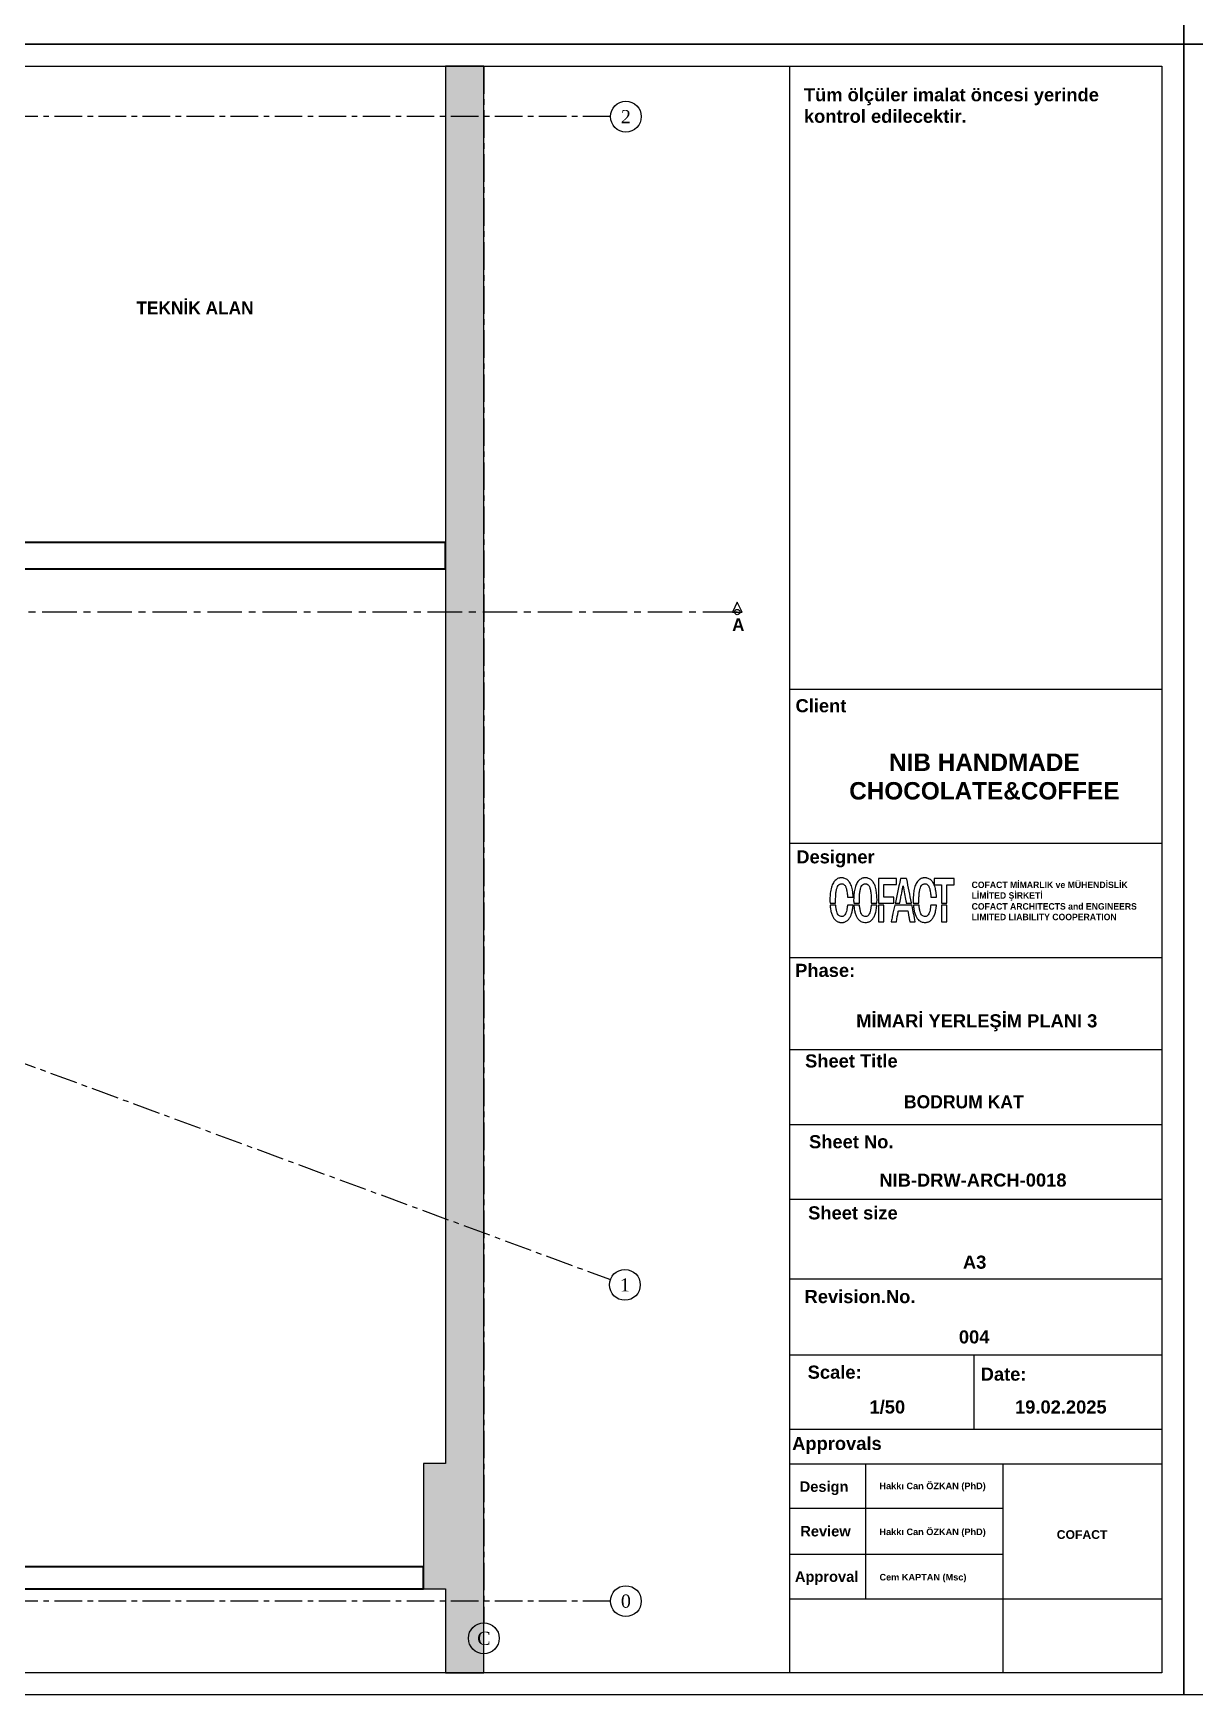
# Model space of a CAD drawing. Header units: millimetres. Extents: x 933584 to 974011, y 4545988 to 4553664.
# Drawn here: x 954857 to 955912, y 4548355 to 4549865 of the extents above; entities that cross this region are included whole.
import ezdxf
from ezdxf.enums import TextEntityAlignment as Align

# ---------------------------------------------------------------- set-up
doc = ezdxf.new("R2010")
doc.units = ezdxf.units.MM
doc.linetypes.add('CENTER', pattern=[2, 1.25, -0.25, 0.25, -0.25])
doc.layers.get('0').update_dxf_attribs({"color": 255})
for name, color, linetype in [('0-CSX-CXS_20', 14, 'CENTER'), ('0-HSL-HTC', 253, 'Continuous'), ('0-HSL-HTC_200', 1, 'Continuous'), ('0-TXT-XBX_20', 3, 'Continuous'), ('2-SPS-RCN', 2, 'Continuous')]:
    doc.layers.add(name, color=color, linetype=linetype)
doc.layers.add('2-SPS-IBW', color=5, linetype='Continuous', lineweight=40)
doc.layers.add('3-OPN-WDR', color=4, linetype='Continuous', lineweight=18)
doc.styles.add('Century Gothic_B_3', font='GOTHICB.TTF', dxfattribs={"height": 4})
doc.styles.get("Standard").update_dxf_attribs({"font": 'times.ttf'})
pattern_1 = [(45, (935939.6384, 4550274.5564), (-4.490128, 4.490128), []), (45, (935944.1285, 4550274.5564), (-4.490128, 4.490128), [3.175, -1.5875])]

# ---------------------------------------------------------------- blocks, each defined once
blk = doc.blocks.new('aksno_20')
at = {"layer": '0-TXT-XBX_20'}
blk.add_circle((0, 0), 7, dxfattribs=at)
blk.add_attdef('AKSNO', text='', height=6).set_placement((0, 0), align=Align.MIDDLE_CENTER)
blk = doc.blocks.new('ZVBXCB')
at = {"layer": '0-CSX-CXS_20', "ltscale": 20}
for p, q in [((933780.8, 4549789.6), (932221.5, 4549789.6)), ((933780.8, 4548440.5), (932221.5, 4548440.5))]:
    blk.add_line(p, q, dxfattribs=at)
for points in [[(932363.9, 4549835.4), (932363.9, 4548420.7)], [(932759.9, 4549835.4), (932759.9, 4548420.7)], [(933137.9, 4549835.4), (933137.9, 4548420.7)], [(933665.8, 4549835.4), (933665.8, 4548420.7)], [(932221.5, 4549308.2), (933780.8, 4548732.7)]]:
    blk.add_lwpolyline(points, dxfattribs=at)
at = {"layer": '0-TXT-XBX_20'}
ref = blk.add_blockref('aksno_20', (933794.8, 4549789.6), dxfattribs=dict(at, xscale=2, yscale=2, zscale=2))
ref.add_attrib('AKSNO', '2', dxfattribs={"color": 7, "height": 12}).set_placement((933794.8, 4549789.6), align=Align.MIDDLE_CENTER)
ref = blk.add_blockref('aksno_20', (933793.9, 4548727.9), dxfattribs=dict(at, xscale=2, yscale=2, zscale=2))
ref.add_attrib('AKSNO', '1', dxfattribs={"color": 7, "height": 12}).set_placement((933793.9, 4548727.9), align=Align.MIDDLE_CENTER)
ref = blk.add_blockref('aksno_20', (933794.8, 4548440.5), dxfattribs=dict(at, xscale=2, yscale=2, zscale=2))
ref.add_attrib('AKSNO', '0', dxfattribs={"color": 7, "height": 12}).set_placement((933794.8, 4548440.5), align=Align.MIDDLE_CENTER)
ref = blk.add_blockref('aksno_20', (932363.9, 4548406.7), dxfattribs=dict(at, xscale=2, yscale=2, zscale=2))
ref.add_attrib('AKSNO', 'A', dxfattribs={"color": 7, "height": 12}).set_placement((932363.9, 4548406.7), align=Align.MIDDLE_CENTER)
ref = blk.add_blockref('aksno_20', (932759.8, 4548406.7), dxfattribs=dict(at, xscale=2, yscale=2, zscale=2))
ref.add_attrib('AKSNO', "A'", dxfattribs={"color": 7, "height": 12}).set_placement((932759.8, 4548406.7), align=Align.MIDDLE_CENTER)
ref = blk.add_blockref('aksno_20', (933137.9, 4548406.7), dxfattribs=dict(at, xscale=2, yscale=2, zscale=2))
ref.add_attrib('AKSNO', 'B', dxfattribs={"color": 7, "height": 12}).set_placement((933137.9, 4548406.7), align=Align.MIDDLE_CENTER)
ref = blk.add_blockref('aksno_20', (933665.8, 4548406.7), dxfattribs=dict(at, xscale=2, yscale=2, zscale=2))
ref.add_attrib('AKSNO', 'C', dxfattribs={"color": 7, "height": 12}).set_placement((933665.8, 4548406.7), align=Align.MIDDLE_CENTER)
blk = doc.blocks.new('kapı_multi2')
at = {"color": 8}
blk.add_lwpolyline([(3, 0), (3, 84, -0.414214), (87, 0, -1)], format="xyb", dxfattribs=at)
for points in [[(2, 3.5), (-2, 3.5), (-2, 0), (2, 0)], [(0, -18), (4, -18), (4, -4), (3, -4), (3, 0), (0, 0)], [(87, -4), (87, 0), (3, 0), (3, -4)], [(90, -18), (86, -18), (86, -4), (87, -4), (87, 0), (90, 0)], [(88, 3.5), (92, 3.5), (92, 0), (88, 0)], [(2, -21.5), (-2, -21.5), (-2, -18), (2, -18)], [(88, -21.5), (92, -21.5), (92, -18), (88, -18)]]:
    blk.add_lwpolyline(points, close=True)
blk = doc.blocks.new('DBXDB')
blk.add_lwpolyline([(939906.2, 4549896.9), (939906.2, 4549851.9)])
at = {"layer": '2-SPS-IBW'}
for points in [[(940246.2, 4549930.9), (940044.2, 4549930.9), (940044.2, 4549951.9), (940246.2, 4549951.9)], [(940322.2, 4549239.5), (940322.2, 4548677.9), (940302.2, 4548677.9), (940302.2, 4549246.9)], [(941153.2, 4548608.9), (941153.2, 4548608.9), (941153.2, 4548608.9), (940402.2, 4548608.9), (940402.2, 4548588.9), (941153.2, 4548588.9), (941153.2, 4548608.9)]]:
    blk.add_lwpolyline(points, close=True, dxfattribs=at)
for points in [[(939906.2, 4549851.9), (939924.2, 4549851.9), (939924.2, 4549896.9), (939906.2, 4549896.9), (939906.2, 4549851.9)], [(940686.2, 4549901.9), (940686.2, 4549515.9), (941173.2, 4549515.9), (941173.2, 4549539.9), (940710.2, 4549539.9), (940710.2, 4549901.9), (940686.2, 4549901.9)], [(939906.2, 4549691.9), (939906.2, 4549761.9), (939924.2, 4549761.9), (939924.2, 4549707.8), (940032.3, 4549707.8), (940032.3, 4549624.8), (939932.3, 4549624.8), (939932.3, 4549564.8)], [(940055.3, 4549338), (940035.6, 4549345.3), (939901.6, 4549529.4), (939763.8, 4549435.6), (939763.8, 4549459.8), (939906.2, 4549556.6), (939906.2, 4549641.9), (940016.2, 4549641.9), (940016.2, 4549691.9), (939906.2, 4549691.9)], [(940067.5, 4549371.1), (940067.5, 4549371.1), (939985.2, 4549477.3)]]:
    blk.add_lwpolyline(points, dxfattribs=at)
at = {"layer": '3-OPN-WDR'}
blk.add_lwpolyline([(939911.2, 4549691.9), (939906.2, 4549691.9), (939906.2, 4549641.9), (939911.2, 4549641.9)], close=True, dxfattribs=at)
at = {"layer": '3-OPN-WDR', "extrusion": (0, 0, -1), "xscale": -1, "zscale": -1, "rotation": 89.99999999999973}
blk.add_blockref('kapı_multi2', (-939924.2, 4549851.9), dxfattribs=at)
blk = doc.blocks.new('FDSVBDVBDZVB')
at = {"layer": '0-HSL-HTC_200'}
h = blk.add_hatch(dxfattribs=at)
h.set_pattern_fill('ANSI33', color=256)
h.set_pattern_definition([(45, (935941.6384, 4550274.5564), (-4.490128, 4.490128), []), (45, (935946.1285, 4550274.5564), (-4.490128, 4.490128), [3.175, -1.5875])])
h.paths.add_polyline_path([(941208.2, 4549972.8), (941173.2, 4549972.8), (941173.2, 4548702.9), (941153.2, 4548702.9), (941153.2, 4548588.9), (941173.2, 4548588.9), (941173.2, 4548512.8), (941208.2, 4548512.8)])
h = blk.add_hatch(dxfattribs=at)
h.set_pattern_fill('ANSI33', color=256)
h.set_pattern_definition(pattern_1)
h.paths.add_polyline_path([(939906.2, 4549956.9), (940044.2, 4549956.9), (940044.2, 4549896.9), (939906.2, 4549896.9)])
h = blk.add_hatch(dxfattribs=at)
h.set_pattern_fill('ANSI33', color=256)
h.set_pattern_definition(pattern_1)
h.paths.add_polyline_path([(940246.2, 4549951.9), (940710.2, 4549951.9), (940710.2, 4549901.9), (940246.2, 4549901.9)])
h = blk.add_hatch(dxfattribs=at)
h.set_pattern_fill('ANSI33', color=256)
h.set_pattern_definition(pattern_1)
h.paths.add_polyline_path([(939951.8, 4549578.9), (940011.2, 4549496), (939962.9, 4549461.3), (939903.1, 4549543.8)])
h = blk.add_hatch(dxfattribs=at)
h.set_pattern_fill('ANSI33', color=256)
h.set_pattern_definition(pattern_1)
h.paths.add_polyline_path([(940055.3, 4549338), (940072.6, 4549384.9), (940702, 4549152.3), (940695.2, 4549101.8)])
h = blk.add_hatch(dxfattribs=at)
h.set_pattern_fill('ANSI33', color=256)
h.set_pattern_definition([(45, (935944.3535, 4550275.225), (-4.490128, 4.490128), []), (45, (935948.8436, 4550275.225), (-4.490128, 4.490128), [3.175, -1.5875])])
h.paths.add_polyline_path([(940402.2, 4548677.9), (940302.2, 4548677.9), (940302.2, 4548577.9), (940402.2, 4548577.9)])
at = {"layer": '2-SPS-RCN'}
for points in [[(941208.2, 4549972.8), (941173.2, 4549972.8), (941173.2, 4548702.9), (941153.2, 4548702.9), (941153.2, 4548588.9), (941173.2, 4548588.9), (941173.2, 4548512.8), (941208.2, 4548512.8)], [(939906.2, 4549956.9), (940044.2, 4549956.9), (940044.2, 4549896.9), (939906.2, 4549896.9)], [(940246.2, 4549951.9), (940710.2, 4549951.9), (940710.2, 4549901.9), (940246.2, 4549901.9)], [(939951.8, 4549578.9), (940011.2, 4549496), (939962.9, 4549461.3), (939903.1, 4549543.8)], [(940402.2, 4548677.9), (940302.2, 4548677.9), (940302.2, 4548577.9), (940402.2, 4548577.9)]]:
    blk.add_lwpolyline(points, close=True, dxfattribs=at)
blk.add_lwpolyline([(940055.3, 4549338), (940072.6, 4549384.9), (940702, 4549152.3), (940695.2, 4549101.8), (940055.3, 4549338)], dxfattribs=at)
blk = doc.blocks.new('CVBXCBV')
for points in [[(936052.9, 4551339.5), (936057.3, 4551348.6), (936061.7, 4551339.5), (936052.9, 4551339.5)], [(937705.5, 4551339.5), (937701.1, 4551348.6), (937696.7, 4551339.5), (937705.5, 4551339.5)]]:
    blk.add_lwpolyline(points)
at = {"linetype": 'CENTER', "ltscale": 25}
blk.add_lwpolyline([(937701.1, 4551339.5), (936057.3, 4551339.5)], dxfattribs=at)
for centre in [(936057.3, 4551339.5), (937701.1, 4551339.5)]:
    blk.add_circle(centre, 2.41)
at = {"linetype": 'CENTER', "ltscale": 10, "char_height": 11.393, "attachment_point": 3, "line_spacing_factor": 0.984502, "style": 'Century Gothic_B_3'}
for insert, width in [((937948.5, 4551333.8), 1895.969), ((938066.9, 4551333.8), 370.363)]:
    blk.add_mtext('\\pxql;{\\fFranklin Gothic Book|b1|i0|c162|p34;A}', dxfattribs=dict(at, insert=insert, width=width))

msp = doc.modelspace()

# ---------------------------------------------------------------- linework, layer by layer
at = {"color": 0}
for p, q in [((955881.5, 4549269.07), (955543.44, 4549269.07)), ((955881.5, 4549269.07), (955543.44, 4549269.07)), ((955881.5, 4549129.09), (955543.44, 4549129.09)), ((955881.5, 4549129.09), (955543.44, 4549129.09)), ((955881.5, 4549129.09), (955543.44, 4549129.09)), ((955881.5, 4549129.09), (955543.44, 4549129.09)), ((955881.5, 4549025.03), (955543.44, 4549025.03)), ((955543.44, 4548941.75), (955881.5, 4548941.75)), ((955881.5, 4548873.35), (955543.44, 4548873.35)), ((955881.5, 4548805.39), (955543.44, 4548805.39)), ((955881.5, 4548733.17), (955543.44, 4548733.17)), ((955881.5, 4548664.16), (955543.44, 4548664.16)), ((955710.92, 4548664.16), (955710.92, 4548596.44)), ((955881.5, 4548596.44), (955543.44, 4548596.44)), ((955881.5, 4548565.11), (955543.44, 4548565.11)), ((955612.29, 4548565.11), (955612.29, 4548442.35)), ((955737.28, 4548565.11), (955737.28, 4548491.51)), ((955543.45, 4548524.97), (955737.28, 4548524.97)), ((955737.28, 4548491.51), (955737.28, 4548375.4)), ((955543.45, 4548483.26), (955737.28, 4548483.26)), ((955881.5, 4548442.35), (955543.44, 4548442.35))]:
    msp.add_line(p, q, dxfattribs=at)
for points in [[(953801.5, 4551355.4), (955901.5, 4551355.4), (955901.5, 4549855.4), (953801.5, 4549855.4)], [(955901.5, 4551355.4), (958001.5, 4551355.4), (958001.5, 4549855.4), (955901.5, 4549855.4)], [(953801.5, 4549855.4), (955901.5, 4549855.4), (955901.5, 4548355.4), (953801.5, 4548355.4)], [(955901.5, 4549855.4), (958001.5, 4549855.4), (958001.5, 4548355.4), (955901.5, 4548355.4)], [(953821.5, 4549835.4), (955881.5, 4549835.4), (955881.5, 4548375.4), (953821.5, 4548375.4)], [(955624.13, 4549086.03), (955624.13, 4549074.89), (955631.18, 4549074.89), (955638.24, 4549074.89), (955638.24, 4549077.53), (955638.24, 4549080.16), (955633.67, 4549080.16), (955629.1, 4549080.16), (955629.1, 4549085.98), (955629.1, 4549091.8), (955634.81, 4549091.8), (955640.53, 4549091.8), (955640.53, 4549094.48), (955640.53, 4549097.16), (955632.33, 4549097.16), (955624.13, 4549097.16)], [(955674.93, 4549094.33), (955674.93, 4549091.5), (955678.17, 4549091.5), (955681.4, 4549091.5), (955681.4, 4549083.19), (955681.4, 4549074.89), (955683.88, 4549074.89), (955686.37, 4549074.89), (955686.37, 4549083.19), (955686.37, 4549091.5), (955689.65, 4549091.5), (955692.93, 4549091.5), (955692.93, 4549094.33), (955692.93, 4549097.16), (955683.93, 4549097.16), (955674.93, 4549097.16)], [(955624.13, 4549065.4), (955624.13, 4549057.89), (955626.59, 4549057.91), (955629.05, 4549057.94), (955629.07, 4549065.42), (955629.1, 4549072.9), (955626.61, 4549072.9), (955624.13, 4549072.9)], [(955681.42, 4549065.42), (955681.45, 4549057.94), (955683.91, 4549057.91), (955686.37, 4549057.89), (955686.37, 4549065.39), (955686.37, 4549072.9), (955683.88, 4549072.9), (955681.4, 4549072.9)]]:
    msp.add_lwpolyline(points, close=True, dxfattribs=at)
msp.add_lwpolyline([(955543.45, 4549835.41), (955543.45, 4548375.4)], dxfattribs=at)
for points in [[(955588.78, 4549097.65, 0.11064), (955585.68, 4549096.15, 0.089568), (955583.23, 4549093.37, 0.069833), (955581.47, 4549089.25, 0.037138), (955580.43, 4549083.81, 0.013582), (955580.28, 4549082.16, 0.005436), (955580.17, 4549079.9, 0.005261), (955580.1, 4549077.67, 0.017635), (955580.13, 4549076.21), (955580.2, 4549074.89), (955582.75, 4549074.89), (955585.3, 4549074.89), (955585.31, 4549077.9, -0.01557), (955585.46, 4549082.32, -0.027157), (955585.9, 4549085.95, -0.033018), (955586.6, 4549088.8, -0.079442), (955587.57, 4549090.74, -0.009072), (955587.87, 4549091.13, -0.030827), (955588.08, 4549091.37, -0.031813), (955588.32, 4549091.58, -0.010138), (955588.7, 4549091.86, -0.089655), (955589.45, 4549092.22, -0.05192), (955590.45, 4549092.38, -0.051218), (955591.47, 4549092.33, -0.076363), (955592.33, 4549092.06, -0.070873), (955593.13, 4549091.52, -0.052254), (955593.84, 4549090.72, -0.046256), (955594.44, 4549089.69, -0.033841), (955594.93, 4549088.46, -0.02482), (955595.29, 4549087.06, -0.012371), (955595.62, 4549085.26, -0.011745), (955595.88, 4549083.27, -0.011909), (955596.05, 4549081.28), (955596.11, 4549080.16), (955598.68, 4549080.16), (955601.26, 4549080.16), (955601.26, 4549080.59, 0.020953), (955601.22, 4549081.49, 0.004455), (955601.07, 4549083.07, 0.00493), (955600.88, 4549084.7, 0.011284), (955600.7, 4549085.92, 0.038093), (955599.58, 4549090.43, 0.067383), (955597.9, 4549093.87, 0.083303), (955595.67, 4549096.24, 0.099908), (955592.91, 4549097.57, 0.02201), (955592.47, 4549097.67, 0.020762), (955592.02, 4549097.72, 0.015695), (955591.46, 4549097.75, 0.005906), (955590.68, 4549097.75, 0.00548), (955590.07, 4549097.74, 0.006399), (955589.5, 4549097.72, 0.005718), (955589.02, 4549097.69, 0.038226)], [(955610.35, 4549097.65, 0.105194), (955607.39, 4549096.26, 0.087054), (955605.01, 4549093.69, 0.069549), (955603.26, 4549089.93, 0.038701), (955602.16, 4549084.98, 0.014261), (955601.92, 4549082.9, 0.008448), (955601.75, 4549080.4, 0.008433), (955601.67, 4549077.97, 0.018733), (955601.71, 4549076.12), (955601.78, 4549074.89), (955604.33, 4549074.89), (955606.87, 4549074.89), (955606.89, 4549077.9, -0.01557), (955607.04, 4549082.32, -0.027157), (955607.48, 4549085.95, -0.033018), (955608.18, 4549088.8, -0.079442), (955609.15, 4549090.74, -0.009072), (955609.45, 4549091.13, -0.030827), (955609.66, 4549091.37, -0.031813), (955609.89, 4549091.58, -0.010138), (955610.27, 4549091.86, -0.089655), (955611.03, 4549092.22, -0.05192), (955612.02, 4549092.38, -0.051218), (955613.05, 4549092.33, -0.076363), (955613.91, 4549092.06, -0.136443), (955615.41, 4549090.72, -0.067108), (955616.51, 4549088.38, -0.045937), (955617.26, 4549084.94, -0.018323), (955617.67, 4549080.11, -0.004967), (955617.71, 4549079.13, -0.003937), (955617.73, 4549078.07, -0.00398), (955617.74, 4549077.08, -0.009912), (955617.72, 4549076.36), (955617.66, 4549074.89), (955620.23, 4549074.89), (955622.8, 4549074.89), (955622.87, 4549076.16, 0.018366), (955622.9, 4549078.32, 0.009634), (955622.79, 4549081.01, 0.009631), (955622.58, 4549083.71, 0.017297), (955622.28, 4549085.91, 0.038062), (955621.16, 4549090.43, 0.067387), (955619.48, 4549093.87, 0.08333), (955617.24, 4549096.24, 0.099909), (955614.49, 4549097.57, 0.02201), (955614.05, 4549097.67, 0.020762), (955613.59, 4549097.72, 0.015695), (955613.04, 4549097.75, 0.005906), (955612.25, 4549097.75, 0.00548), (955611.65, 4549097.74, 0.006399), (955611.08, 4549097.72, 0.005718), (955610.59, 4549097.69, 0.038226)], [(955646.55, 4549090.58, 0.0000105), (955647.91, 4549083.29, 0.000084), (955649.11, 4549076.86, 0.003215), (955649.39, 4549075.41), (955649.49, 4549074.89), (955651.87, 4549074.89, 0.001355), (955652.79, 4549074.89, 0.00226), (955653.55, 4549074.9, 0.000206), (955654.24, 4549074.91, 0.409743), (955654.25, 4549074.93, 0.049641), (955654.25, 4549074.99, 0.000001), (955652.06, 4549085.84, 0.000006), (955649.92, 4549096.52, 0.007694), (955649.83, 4549096.94), (955649.77, 4549097.16), (955647.02, 4549097.16), (955644.26, 4549097.16), (955643.54, 4549093.86, -0.000077), (955642.16, 4549087.49, -0.000085), (955640.82, 4549081.33, -0.000009), (955639.54, 4549075.41, -0.006923), (955639.47, 4549075.12), (955639.42, 4549074.89), (955643.62, 4549074.89, 0.0001427), (955643.92, 4549076.47, 0.00034), (955644.17, 4549077.84, 0.000221), (955644.46, 4549079.42, -0.000266), (955645.3, 4549083.92, -0.000578), (955645.95, 4549087.39, -0.0000869)], [(955664.45, 4549097.65, 0.105194), (955661.48, 4549096.25, 0.087054), (955659.1, 4549093.69, 0.069549), (955657.35, 4549089.93, 0.038701), (955656.25, 4549084.98, 0.014261), (955656.01, 4549082.9, 0.008448), (955655.84, 4549080.4, 0.008433), (955655.76, 4549077.97, 0.018733), (955655.8, 4549076.12), (955655.87, 4549074.89), (955658.42, 4549074.89), (955660.96, 4549074.89), (955660.98, 4549077.9, -0.01557), (955661.13, 4549082.32, -0.027157), (955661.57, 4549085.95, -0.033018), (955662.27, 4549088.8, -0.079442), (955663.24, 4549090.74, -0.009072), (955663.54, 4549091.13, -0.030827), (955663.75, 4549091.37, -0.031813), (955663.99, 4549091.58, -0.010138), (955664.36, 4549091.86, -0.089655), (955665.12, 4549092.22, -0.05192), (955666.11, 4549092.38, -0.051218), (955667.14, 4549092.33, -0.076363), (955668, 4549092.06, -0.070873), (955668.79, 4549091.52, -0.052254), (955669.5, 4549090.72, -0.046256), (955670.11, 4549089.69, -0.033841), (955670.59, 4549088.46, -0.02482), (955670.96, 4549087.06, -0.012371), (955671.28, 4549085.26, -0.011745), (955671.55, 4549083.27, -0.011909), (955671.71, 4549081.28), (955671.78, 4549080.16), (955674.35, 4549080.16), (955676.92, 4549080.16), (955676.92, 4549080.58, 0.020953), (955676.88, 4549081.49, 0.004455), (955676.73, 4549083.07, 0.00493), (955676.55, 4549084.69, 0.011284), (955676.37, 4549085.92, 0.038093), (955675.25, 4549090.43, 0.067383), (955673.57, 4549093.87, 0.083303), (955671.33, 4549096.24, 0.099908), (955668.58, 4549097.57, 0.02201), (955668.14, 4549097.66, 0.020762), (955667.69, 4549097.72, 0.015695), (955667.13, 4549097.75, 0.005906), (955666.34, 4549097.75, 0.00548), (955665.74, 4549097.74, 0.006399), (955665.17, 4549097.72, 0.005718), (955664.68, 4549097.69, 0.038226)], [(955580.32, 4549072.18, 0.025038), (955580.89, 4549068.23, 0.036131), (955581.81, 4549064.82, 0.041565), (955583.07, 4549062.01, 0.063352), (955584.65, 4549059.85, 0.028049), (955585.46, 4549059.08, 0.034689), (955586.29, 4549058.46, 0.034905), (955587.2, 4549057.97, 0.029004), (955588.23, 4549057.58, 0.021923), (955588.71, 4549057.45, 0.031789), (955589.15, 4549057.38, 0.019677), (955589.72, 4549057.35, 0.003659), (955590.77, 4549057.34, 0.003627), (955591.81, 4549057.35, 0.019229), (955592.37, 4549057.38, 0.031747), (955592.8, 4549057.45, 0.024514), (955593.25, 4549057.57, 0.035022), (955594.42, 4549058.05, 0.037328), (955595.49, 4549058.67, 0.037367), (955596.45, 4549059.45, 0.035245), (955597.31, 4549060.38, 0.053473), (955598.69, 4549062.55, 0.03772), (955599.78, 4549065.23, 0.032588), (955600.59, 4549068.45, 0.021334), (955601.11, 4549072.23), (955601.17, 4549072.9), (955598.59, 4549072.9), (955596, 4549072.9), (955595.94, 4549072.23, -0.0074), (955595.83, 4549071.26, -0.005344), (955595.69, 4549070.18, -0.005411), (955595.53, 4549069.15, -0.010609), (955595.37, 4549068.33, -0.034422), (955594.67, 4549065.87, -0.07643), (955593.74, 4549064.17, -0.102726), (955592.55, 4549063.14, -0.109019), (955591.07, 4549062.69, -0.095932), (955589.46, 4549062.88, -0.113527), (955588.14, 4549063.66, -0.092498), (955587.11, 4549065.08, -0.04608), (955586.34, 4549067.18, -0.017297), (955586.05, 4549068.47, -0.007909), (955585.75, 4549070.18, -0.007223), (955585.51, 4549071.84, -0.03219), (955585.45, 4549072.82, 0.402781), (955585.41, 4549072.85, 0.001238), (955584.7, 4549072.88, 0.005463), (955583.86, 4549072.9, 0.003096), (955582.85, 4549072.9), (955580.26, 4549072.9)], [(955601.9, 4549072.18, 0.025038), (955602.47, 4549068.23, 0.036131), (955603.39, 4549064.82, 0.041565), (955604.65, 4549062.01, 0.063352), (955606.22, 4549059.85, 0.047265), (955607.62, 4549058.62, 0.06438), (955609.09, 4549057.83, 0.06177), (955610.76, 4549057.41, 0.039412), (955612.76, 4549057.32, 0.027569), (955614.18, 4549057.45, 0.048064), (955615.33, 4549057.73, 0.049711), (955616.37, 4549058.22, 0.031882), (955617.48, 4549058.98, 0.081131), (955619.39, 4549061.06, 0.052129), (955620.91, 4549063.98, 0.043307), (955622.01, 4549067.7, 0.026621), (955622.69, 4549072.23), (955622.75, 4549072.9), (955620.16, 4549072.9), (955617.58, 4549072.9), (955617.52, 4549072.23, -0.0074), (955617.41, 4549071.26, -0.005344), (955617.26, 4549070.18, -0.005411), (955617.1, 4549069.15, -0.010609), (955616.95, 4549068.33, -0.034422), (955616.25, 4549065.87, -0.07643), (955615.32, 4549064.17, -0.102726), (955614.13, 4549063.14, -0.109019), (955612.65, 4549062.69, -0.095932), (955611.04, 4549062.88, -0.113527), (955609.72, 4549063.66, -0.092498), (955608.69, 4549065.08, -0.04608), (955607.92, 4549067.18, -0.017297), (955607.62, 4549068.47, -0.007909), (955607.32, 4549070.18, -0.007223), (955607.09, 4549071.84, -0.03219), (955607.02, 4549072.82, 0.402781), (955606.99, 4549072.85, 0.001238), (955606.27, 4549072.88, 0.005463), (955605.44, 4549072.9, 0.003096), (955604.43, 4549072.9), (955601.83, 4549072.9)], [(955657.68, 4549057.89, 0.0000231), (955656.19, 4549065.32, 0.000048), (955654.8, 4549072.28, 0.022716), (955654.69, 4549072.73, 0.319618), (955654.54, 4549072.84, 0.005635), (955653.49, 4549072.88, 0.005119), (955651.67, 4549072.9, 0.000404), (955646.81, 4549072.9), (955638.99, 4549072.9), (955637.41, 4549065.57, -0.000063), (955636.79, 4549062.75, -0.000102), (955636.27, 4549060.34, -0.000015), (955635.81, 4549058.2, -0.0154076), (955635.73, 4549057.89), (955640.47, 4549057.94), (955641.34, 4549062.66, -0.000258), (955641.68, 4549064.49, -0.000401), (955641.97, 4549066.06, -0.000111), (955642.23, 4549067.44, -0.013635), (955642.27, 4549067.61), (955642.32, 4549067.83), (955646.57, 4549067.83), (955650.82, 4549067.83), (955651.46, 4549064.43, 0.000154), (955651.72, 4549063.01, 0.000145), (955651.99, 4549061.56, 0.000144), (955652.23, 4549060.28, 0.000507), (955652.39, 4549059.46), (955652.69, 4549057.89)], [(955655.99, 4549072.18, 0.025038), (955656.56, 4549068.23, 0.036131), (955657.48, 4549064.82, 0.041565), (955658.74, 4549062.01, 0.063352), (955660.31, 4549059.85, 0.047265), (955661.71, 4549058.62, 0.06438), (955663.18, 4549057.82, 0.06177), (955664.85, 4549057.41, 0.039412), (955666.85, 4549057.32, 0.027569), (955668.27, 4549057.45, 0.048064), (955669.42, 4549057.73, 0.049711), (955670.46, 4549058.22, 0.031882), (955671.57, 4549058.98, 0.081131), (955673.49, 4549061.06, 0.052129), (955675, 4549063.97, 0.043307), (955676.1, 4549067.7, 0.026621), (955676.78, 4549072.23), (955676.84, 4549072.9), (955674.25, 4549072.9), (955671.67, 4549072.9), (955671.61, 4549072.23, -0.0074), (955671.5, 4549071.26, -0.005344), (955671.35, 4549070.18, -0.005411), (955671.19, 4549069.15, -0.010609), (955671.04, 4549068.33, -0.034422), (955670.34, 4549065.87, -0.07643), (955669.41, 4549064.17, -0.102726), (955668.22, 4549063.14, -0.109019), (955666.74, 4549062.69, -0.095932), (955665.13, 4549062.88, -0.113527), (955663.81, 4549063.66, -0.092498), (955662.78, 4549065.08, -0.04608), (955662.01, 4549067.18, -0.017297), (955661.71, 4549068.47, -0.007909), (955661.41, 4549070.18, -0.007223), (955661.18, 4549071.84, -0.03219), (955661.11, 4549072.81, 0.402781), (955661.08, 4549072.85, 0.001238), (955660.36, 4549072.88, 0.005463), (955659.53, 4549072.9, 0.003096), (955658.52, 4549072.9), (955655.92, 4549072.9)]]:
    msp.add_lwpolyline(points, format="xyb", close=True, dxfattribs=at)

# ---------------------------------------------------------------- block references
for name, p in [('ZVBXCB', (21600, 0)), ('FDSVBDVBDZVB', (14057.69, -137.36)), ('CVBXCBV', (17794.87, -2000.11))]:
    msp.add_blockref(name, p)
at = {"layer": '0-HSL-HTC'}
msp.add_blockref('DBXDB', (14057.69, -137.36), dxfattribs=at)

# ---------------------------------------------------------------- texts
at = {"color": 0, "attachment_point": 1, "line_spacing_factor": 0.984502, "style": 'Century Gothic_B_3'}
for s, insert, char_height, width in [('\\pxql;{\\fArial|b1|i0|c0|p34;Tüm ölçüler imalat öncesi yerinde kontrol edilecektir.}', (955556.49, 4549815.43), 11.9034, 324.3298), ('\\pxqr;{\\fArial|b1|i0|c0|p34;Client}', (955006.94, 4549260.21), 11.9034, 588.1338), ('\\pxqc;{\\fArial|b1|i0|c0|p34;NIB HANDMADE CHOCOLATE&COFFEE}', (955556.95, 4549210.81), 15.8192, 326.8702), ('\\pxqr;{\\fArial|b1|i0|c0|p34;Designer}', (955032.61, 4549122.88), 11.9034, 588.1338), ('{\\fFranklin Gothic Medium|b1|i0|c162|p34;COFACT MİMARLIK ve MÜHENDİSLİK}\\P{\\fFranklin Gothic Medium|b1|i0|c162|p34;LİMİTED ŞİRKETİ}', (955708.81, 4549094.41), 5.8729, 228.8091), ('\\pxql;{\\fFranklin Gothic Book|b1|i0|c162|p34;COFACT ARCHITECTS and ENGINEERS\\PLIMITED LIABILITY COOPERATION}', (955708.81, 4549074.82), 5.8729, 228.8091), ('\\pxqr;{\\fArial|b1|i0|c0|p34;Phase:}', (955014.95, 4549019.69), 11.9034, 588.1338), ('\\pxqr;{\\fArial|b1|i0|c0|p34;MİMARİ YERLEŞİM PLANI 3}', (955234.86, 4548973.85), 11.9034, 588.1338), ('\\pxqr;{\\fArial|b1|i0|c0|p34;Sheet Title}', (955053.5, 4548937.39), 11.9034, 588.1338), ('\\pxi-2,l3,qr,t3;BODRUM KAT', (955167.99, 4548900.25), 11.9034, 588.1338), ('\\pxqr;{\\fArial|b1|i0|c0|p34;Sheet No.}', (955049.71, 4548863.96), 11.9034, 588.1338), ('\\pxqr;{\\fArial|b1|i0|c0|p34;NIB-DRW-ARCH-0018}', (955206.86, 4548829.11), 11.9034, 588.1338), ('\\pxqr;{\\fArial|b1|i0|c0|p34;Sheet size}', (955053.55, 4548799.31), 11.9034, 588.1338), ('\\pxqr;{\\fArial|b1|i0|c0|p34;A3}', (955134.05, 4548754.51), 11.9034, 588.1338), ('\\pxqr;{\\fArial|b1|i0|c0|p34;Revision.No.}', (955069.66, 4548723.23), 11.9034, 588.1338), ('\\pxqr;{\\fArial|b1|i0|c0|p34;00\\fArial|b1|i0|c162|p34;4}', (955136.86, 4548686.59), 11.9034, 588.1338), ('\\pxqr;{\\fArial|b1|i0|c0|p34;Scale:}', (955020.78, 4548654.54), 11.9034, 588.1338), ('\\pxqr;{\\fArial|b1|i0|c0|p34;Date:}', (955170.5, 4548652.75), 11.9034, 588.1338), ('\\pxqr;{\\fArial|b1|i0|c0|p34;1/50}', (955060.32, 4548622.92), 11.9034, 588.1338), ('\\pxqr;{\\fArial|b1|i0|c162|p34;19\\fArial|b1|i0|c0|p34;.02.202\\fArial|b1|i0|c162|p34;5}', (955243.34, 4548622.92), 11.9034, 588.1338), ('\\pxqr;{\\fArial|b1|i0|c0|p34;Approvals}', (955039, 4548589.77), 11.9034, 588.1338), ('\\pxqr;{\\fArial|b1|i0|c0|p34;Design}', (955008.8, 4548549.34), 9.5085, 588.1338), ('{\\fArial|b1|i0|c0|p34;\\W9.71336;   }{\\fArial|b1|i0|c0|p34;Hakkı Can ÖZKAN (PhD)}', (955557.83, 4548548.17), 5.9517, 163.4351), ('\\pxqr;{\\fArial|b1|i0|c0|p34;Review}', (955010.87, 4548508.82), 9.5085, 588.1338), ('{\\fArial|b1|i0|c0|p34;\\W9.71336;   }{\\fArial|b1|i0|c0|p34;Hakkı Can ÖZKAN (PhD)}', (955557.83, 4548506.45), 5.9517, 163.4351), ('\\pxqc;{\\fArial|b1|i0|c0|p34;COFACT}', (955645.73, 4548504.97), 7.9096, 326.8702), ('\\pxqr;{\\fArial|b1|i0|c0|p34;Approval}', (955017.77, 4548467.54), 9.5085, 588.1338), ('{\\W9.71336;\\fArial|b1|i0|c0|p34;   \\W1;Cem KAPTAN (Msc)}', (955557.83, 4548465.25), 5.9517, 163.4351)]:
    msp.add_mtext(s, dxfattribs=dict(at, insert=insert, char_height=char_height, width=width))
at = {"layer": '0-TXT-XBX_20', "insert": (954950.2, 4549621.66), "char_height": 11.7458, "width": 457.6183, "attachment_point": 1, "line_spacing_factor": 0.984502, "style": 'Century Gothic_B_3'}
msp.add_mtext('{\\fFranklin Gothic Book|b1|i0|c162|p34;TEKNİK ALAN}', dxfattribs=at)

doc.saveas('drawing.dxf')
